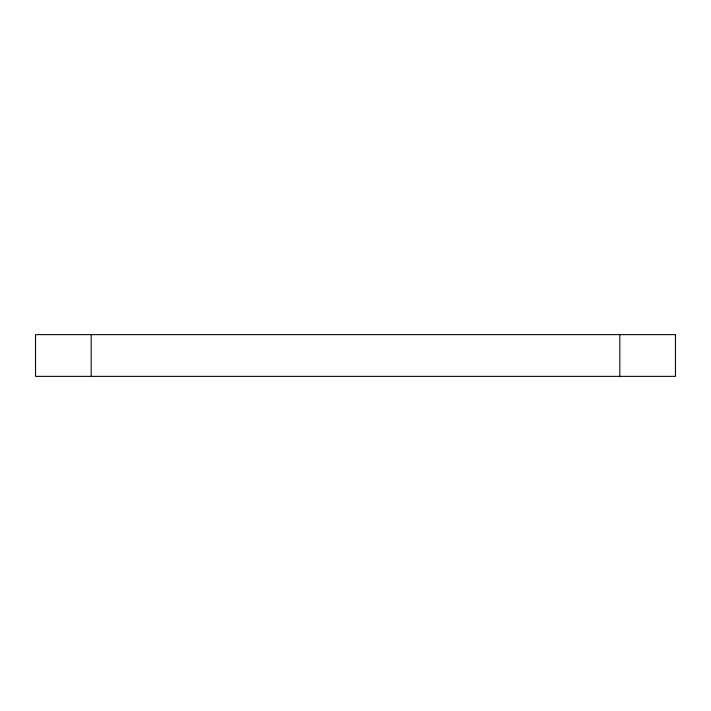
<?xml version="1.0" encoding="UTF-8"?>
<svg xmlns="http://www.w3.org/2000/svg" width="711" height="711" viewBox="0 0 711 711"><rect width="100%" height="100%" fill="white"/><g stroke="black" fill="none" stroke-linecap="round" stroke-linejoin="round"><path stroke-width="1.07" d="M619.805 334.632L619.805 376.368M91.195 334.632L91.195 376.368M675.45 334.632L35.55 334.632L35.55 376.368L675.45 376.368L675.45 334.632"/></g></svg>
